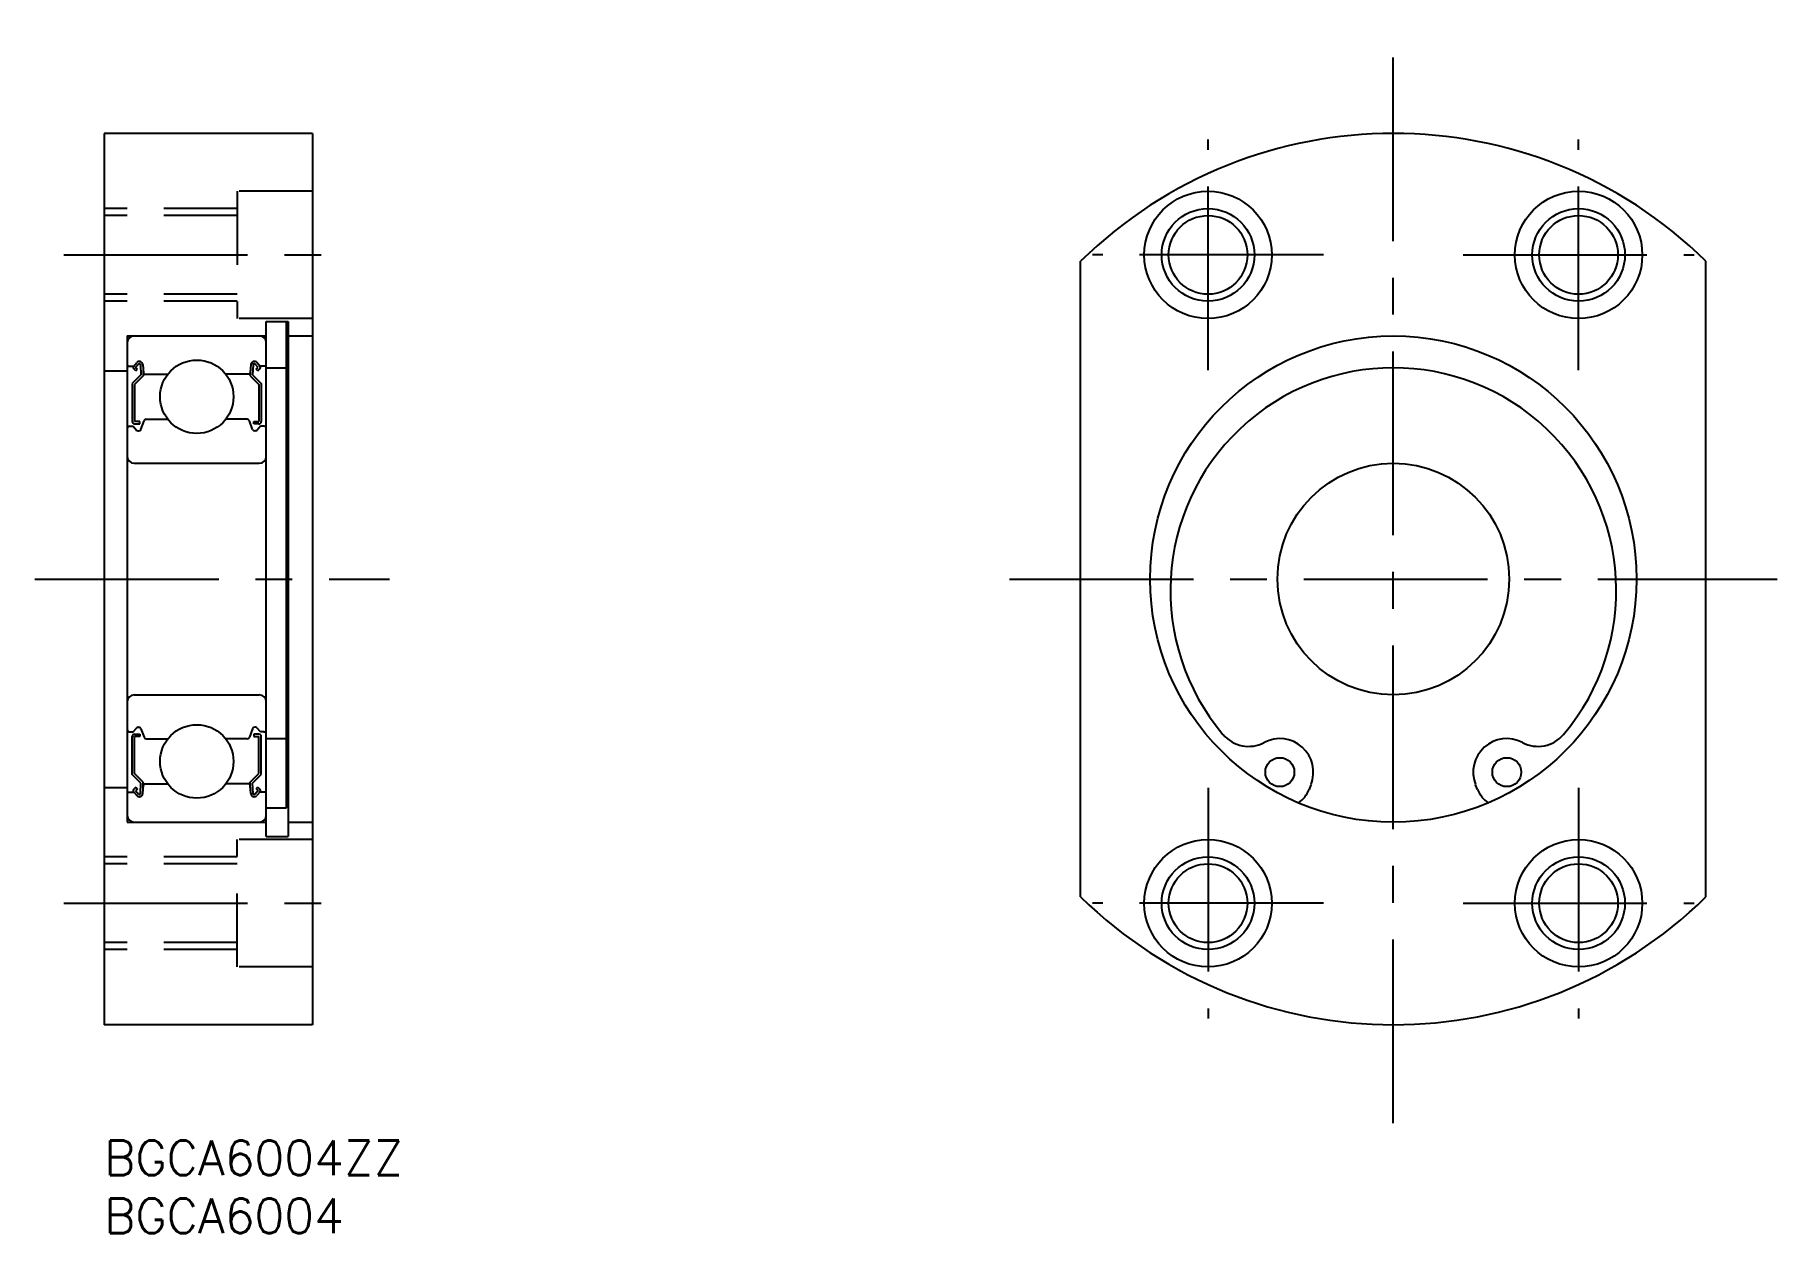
# Model space of a CAD drawing. Extents: x -6 to 144, y -8 to 96.
import ezdxf

# ---------------------------------------------------------------- set-up
doc = ezdxf.new("R2010")
doc.units = 0
doc.header["$LTSCALE"] = 0.5
doc.linetypes.add('CENTER', pattern=[50.8, 31.75, -6.35, 6.35, -6.35])
doc.linetypes.add('DASHED', pattern=[19.05, 12.7, -6.35])
for name, color, linetype in [('MSM_CENTER', 1, 'CENTER'), ('MSM_CONTINUOUS', 7, 'CONTINUOUS'), ('MSM_DASHED', 4, 'DASHED'), ('MSM_NARROW', 5, 'CONTINUOUS'), ('MSM_PART_NUMBER', 7, 'CONTINUOUS')]:
    doc.layers.add(name, color=color, linetype=linetype)
doc.styles.get("Standard").update_dxf_attribs({"font": 'txt.shx', "height": 3, "bigfont": 'bigfont.shx'})

# ---------------------------------------------------------------- blocks, each defined once
blk = doc.blocks.new('*U4')
at = {"layer": 'MSM_PART_NUMBER'}
blk.add_text('BGCA6004ZZ', height=3, dxfattribs=at).set_placement((0, -3))
blk = doc.blocks.new('*U5')
at = {"layer": 'MSM_PART_NUMBER'}
blk.add_text('BGCA6004', height=3, dxfattribs=at).set_placement((0, -8))

msp = doc.modelspace()

# ---------------------------------------------------------------- linework, layer by layer
at = {"layer": 'MSM_CENTER'}
for p, q in [((111.32, 1.49), (111.32, 95.51)), ((95.32, 66.53), (95.32, 86.47)), ((127.32, 66.53), (127.32, 86.47)), ((-3.49, 76.5), (20.91, 76.5)), ((105.29, 76.5), (85.35, 76.5)), ((117.35, 76.5), (137.29, 76.5)), ((-5.98, 48.5), (24.65, 48.5)), ((78.18, 48.5), (144.46, 48.5)), ((95.32, 30.47), (95.32, 10.53)), ((127.32, 30.47), (127.32, 10.53)), ((-3.49, 20.5), (20.91, 20.5)), ((105.29, 20.5), (85.35, 20.5)), ((117.35, 20.5), (137.29, 20.5))]:
    msp.add_line(p, q, dxfattribs=at)
at = {"layer": 'MSM_CONTINUOUS'}
for p, q in [((0, 87), (0, 10)), ((18, 87), (0, 87)), ((13.5, 87), (13.5, 87)), ((18, 87), (18, 10)), ((84.32, 21.05), (84.32, 75.95)), ((138.32, 21.05), (138.32, 75.95)), ((14, 26.25), (14, 70.75)), ((14, 70.75, 0.88), (15.9, 70.75, 0.88)), ((15.75, 28.74, 1.25), (15.75, 70.75, 1.25)), ((15.9, 70.75), (15.9, 26.25)), ((2, 69.5), (14, 69.5)), ((2, 69.5), (2, 27.5)), ((15.95, 69.5), (18, 69.5)), ((0, 66.5), (2, 66.5)), ((2.1, 66.9), (2.56, 66.9)), ((2.56, 66.9), (2.81, 67.2)), ((2.74, 66.49), (2.58, 66.62)), ((2.71, 66.77), (2.96, 67.07)), ((2.87, 66.64), (2.71, 66.77)), ((2.74, 66.49), (2.87, 66.64)), ((3.14, 67.01), (3.18, 66.13)), ((3.34, 67.03), (3.4, 66.29)), ((3.38, 66.52), (3.38, 66.05)), ((3.5, 66.2), (5.49, 66.2)), ((12.5, 66.2), (10.51, 66.2)), ((12.66, 67.03), (12.6, 66.29)), ((12.62, 66.52), (12.62, 66.05)), ((12.86, 67.01), (12.82, 66.13)), ((13.29, 66.77), (13.04, 67.07)), ((13.13, 66.64), (13.29, 66.77)), ((13.26, 66.49), (13.13, 66.64)), ((13.44, 66.9), (13.19, 67.2)), ((13.26, 66.49), (13.42, 66.62)), ((13.9, 66.9), (13.44, 66.9)), ((14, 66.75, 0.88), (15.75, 66.75, 0.88)), ((3.18, 66.13), (2.43, 65.38)), ((2.43, 65.38), (2.43, 62.1)), ((3.38, 66.05), (2.63, 65.3)), ((2.63, 65.3), (2.63, 62.1)), ((12.62, 66.05), (13.37, 65.3)), ((12.82, 66.13), (13.57, 65.38)), ((13.37, 65.3), (13.37, 62.1)), ((13.57, 65.38), (13.57, 62.1)), ((2.2, 61.7), (2.5, 61.7)), ((2.5, 61.7), (2.78, 61.37)), ((3.08, 62.1), (2.63, 62.1)), ((2.63, 61.9), (3.08, 61.9)), ((3.08, 61.9), (3.08, 62.1)), ((3.18, 61.43), (3.45, 62.17)), ((3.64, 62.3), (5.49, 62.3)), ((12.36, 62.3), (10.51, 62.3)), ((12.82, 61.43), (12.55, 62.17)), ((12.92, 61.9), (12.92, 62.1)), ((12.92, 62.1), (13.37, 62.1)), ((13.37, 61.9), (12.92, 61.9)), ((13.5, 61.7), (13.22, 61.37)), ((13.8, 61.7), (13.5, 61.7)), ((2.93, 61.3), (2.99, 61.3)), ((13.07, 61.3), (13.01, 61.3)), ((2.6, 58.5), (13.4, 58.5)), ((2.6, 38.5), (13.4, 38.5)), ((2.2, 35.3), (2.5, 35.3)), ((2.43, 31.62), (2.43, 34.9)), ((2.5, 35.3), (2.78, 35.63)), ((2.63, 35.1), (3.08, 35.1)), ((2.63, 31.7), (2.63, 34.9)), ((3.08, 34.9), (2.63, 34.9)), ((2.93, 35.7), (2.99, 35.7)), ((3.08, 35.1), (3.08, 34.9)), ((3.18, 35.57), (3.45, 34.83)), ((3.64, 34.7), (5.49, 34.7)), ((12.36, 34.7), (10.51, 34.7)), ((12.82, 35.57), (12.55, 34.83)), ((12.92, 35.1), (12.92, 34.9)), ((13.37, 35.1), (12.92, 35.1)), ((12.92, 34.9), (13.37, 34.9)), ((13.07, 35.7), (13.01, 35.7)), ((13.5, 35.3), (13.22, 35.63)), ((13.37, 31.7), (13.37, 34.9)), ((13.8, 35.3), (13.5, 35.3)), ((13.57, 31.62), (13.57, 34.9)), ((14, 34.72, 0.88), (15.75, 34.72, 0.88)), ((3.18, 30.87), (2.43, 31.62)), ((3.38, 30.95), (2.63, 31.7)), ((12.62, 30.95), (13.37, 31.7)), ((12.82, 30.87), (13.57, 31.62)), ((0, 30.5), (2, 30.5)), ((2.1, 30.1), (2.56, 30.1)), ((2.56, 30.1), (2.81, 29.8)), ((2.74, 30.51), (2.58, 30.38)), ((2.87, 30.36), (2.71, 30.23)), ((2.71, 30.23), (2.96, 29.93)), ((2.74, 30.51), (2.87, 30.36)), ((3.14, 29.99), (3.18, 30.87)), ((3.34, 29.97), (3.4, 30.71)), ((3.38, 30.48), (3.38, 30.95)), ((3.5, 30.8), (5.49, 30.8)), ((12.5, 30.8), (10.51, 30.8)), ((12.66, 29.97), (12.6, 30.71)), ((12.62, 30.48), (12.62, 30.95)), ((12.86, 29.99), (12.82, 30.87)), ((13.29, 30.23), (13.04, 29.93)), ((13.26, 30.51), (13.13, 30.36)), ((13.13, 30.36), (13.29, 30.23)), ((13.44, 30.1), (13.19, 29.8)), ((13.26, 30.51), (13.42, 30.38)), ((13.9, 30.1), (13.44, 30.1)), ((104.21, 30.74, -0.88), (104.04, 30.31, -0.88)), ((118.6, 30.31, -0.88), (118.43, 30.74, -0.88)), ((14, 28.74, 0.88), (15.75, 28.74, 0.88)), ((2, 27.5), (14, 27.5)), ((5.5, 27.5), (5.5, 27.5)), ((15.95, 27.5), (18, 27.5)), ((14, 26.25, 0.88), (15.9, 26.25, 0.88)), ((18, 10), (0, 10))]:
    msp.add_line(p, q, dxfattribs=at)
for centre, radius in [((95.32, 76.5), 5.5), ((127.32, 76.5), 5.5), ((95.32, 76.5), 3.4), ((127.32, 76.5), 3.4), ((111.32, 48.5, -0.88), 21), ((8, 64.25), 3.17), ((111.32, 48.5), 10), ((8, 32.75), 3.17), ((101.52, 31.82, -0.88), 1.25), ((121.12, 31.82, -0.88), 1.25), ((95.32, 20.5), 5.5), ((127.32, 20.5), 5.5), ((95.32, 20.5), 3.4), ((127.32, 20.5), 3.4)]:
    msp.add_circle(centre, radius, dxfattribs=at)
for centre, radius, start, end in [((111.32, 48.5), 38.5, 45.4687, 134.5313), ((2.6, 68.9), 0.6, 90, 180), ((13.4, 68.9), 0.6, 0, 90), ((2.1, 67), 0.1, 180, 270), ((2.71, 66.77), 0.2, 140.002, 230.0826), ((3.04, 67), 0.3, 4.9967, 140.002), ((3.04, 67), 0.1, 2.8198, 140.0002), ((3.5, 66.3), 0.1, 184.9967, 270), ((12.5, 66.3), 0.1, 270, 355.0033), ((12.96, 67), 0.3, 39.998, 175.0033), ((12.96, 67), 0.1, 39.9998, 177.1802), ((13.29, 66.77), 0.2, 309.9174, 39.998), ((13.9, 67), 0.1, 270, 0), ((111.32, 47.5, -0.88), 19.25, 319.8252, 220.1748), ((2.2, 61.5), 0.2, 90, 180), ((2.63, 62.1), 0.2, 180, 270), ((3.64, 62.1), 0.2, 90, 159.9914), ((12.36, 62.1), 0.2, 20.0086, 90), ((13.37, 62.1), 0.2, 270, 0), ((13.8, 61.5), 0.2, 0, 90), ((2.93, 61.5), 0.2, 219.9945, 270), ((2.99, 61.5), 0.2, 270, 339.9914), ((13.01, 61.5), 0.2, 200.0086, 270), ((13.07, 61.5), 0.2, 270, 320.0055), ((2.6, 59.1), 0.6, 180, 270), ((13.4, 59.1), 0.6, 270, 0), ((2.6, 37.9), 0.6, 90, 180), ((13.4, 37.9), 0.6, 0, 90), ((2.2, 35.5), 0.2, 180, 270), ((2.63, 34.9), 0.2, 90, 180), ((2.93, 35.5), 0.2, 90, 140.0055), ((2.99, 35.5), 0.2, 20.0086, 90), ((3.64, 34.9), 0.2, 200.0086, 270), ((12.36, 34.9), 0.2, 270, 339.9914), ((13.01, 35.5), 0.2, 90, 159.9914), ((13.07, 35.5), 0.2, 39.9945, 90), ((13.37, 34.9), 0.2, 0, 90), ((13.8, 35.5), 0.2, 270, 0), ((98.83, 36.95, -0.88), 2.9, 220.1748, 297.6623), ((101.52, 31.82, -0.88), 2.9, 338.1911, 117.6623), ((121.12, 31.82, -0.88), 2.9, 62.3377, 201.8089), ((123.81, 36.95, -0.88), 2.9, 242.3377, 319.8252), ((2.1, 30), 0.1, 90, 180), ((2.71, 30.23), 0.2, 129.9174, 219.998), ((3.5, 30.7), 0.1, 90, 175.0033), ((12.5, 30.7), 0.1, 4.9967, 90), ((13.29, 30.23), 0.2, 320.002, 50.0826), ((13.9, 30), 0.1, 0, 90), ((101.72, 31.24, -0.88), 2.5, 304.0128, 338.1911), ((120.92, 31.24, -0.88), 2.5, 201.8089, 235.9872), ((3.04, 30), 0.3, 219.998, 355.0033), ((3.04, 30), 0.1, 219.9998, 357.1802), ((12.96, 30), 0.3, 184.9967, 320.002), ((12.96, 30), 0.1, 182.8198, 320.0002), ((2.6, 28.1), 0.6, 180, 270), ((13.4, 28.1), 0.6, 270, 0), ((111.32, 48.5), 38.5, 225.4687, 314.5313)]:
    msp.add_arc(centre, radius, start, end, dxfattribs=at)
at = {"layer": 'MSM_DASHED'}
for p, q in [((11.5, 82), (11.5, 71)), ((18, 82), (11.5, 82)), ((11.5, 80.5), (0, 80.5)), ((11.5, 79.9), (0, 79.9)), ((11.5, 73.1), (0, 73.1)), ((11.5, 72.5), (0, 72.5)), ((18, 71), (11.5, 71)), ((11.5, 15), (11.5, 26)), ((18, 26), (11.5, 26)), ((11.5, 24.5), (0, 24.5)), ((11.5, 23.9), (0, 23.9)), ((11.5, 17.1), (0, 17.1)), ((11.5, 16.5), (0, 16.5)), ((18, 15), (11.5, 15))]:
    msp.add_line(p, q, dxfattribs=at)
at = {"layer": 'MSM_NARROW'}
for centre in [(95.32, 76.5), (127.32, 76.5), (95.32, 20.5), (127.32, 20.5)]:
    msp.add_circle(centre, 4, dxfattribs=at)

# ---------------------------------------------------------------- block references
at = {"layer": 'MSM_CONTINUOUS'}
for name in ['*U4', '*U5']:
    msp.add_blockref(name, (0, 0), dxfattribs=at)

doc.saveas('drawing.dxf')
